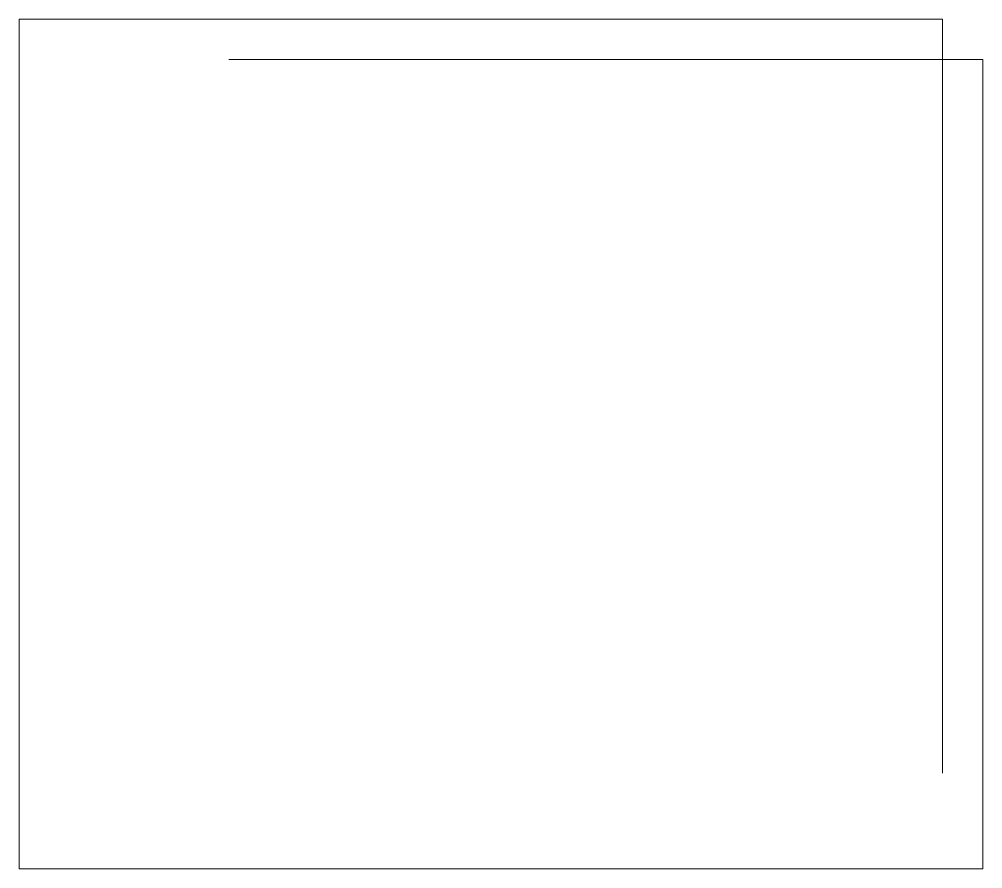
# Model space of a CAD drawing. Header units: metres. Extents: x 0 to 192, y 0 to 169.
import ezdxf

# ---------------------------------------------------------------- set-up
doc = ezdxf.new("R2010")
doc.units = ezdxf.units.M
doc.layers.add('A-DETL-MEDM', color=33, linetype='Continuous', lineweight=18)

# ---------------------------------------------------------------- blocks, each defined once
blk = doc.blocks.new('28 beugels - rond 8-4424731-00_0 Basismaterialen')
at = {"layer": 'A-DETL-MEDM'}
for p, q in [((0, 169), (183.66, 169)), ((0, 0), (0, 169)), ((183.66, 169), (183.66, 19)), ((41.66, 161), (191.66, 161)), ((191.66, 161), (191.66, 0)), ((191.66, 0), (0, 0))]:
    blk.add_line(p, q, dxfattribs=at)

msp = doc.modelspace()

# ---------------------------------------------------------------- block references
msp.add_blockref('28 beugels - rond 8-4424731-00_0 Basismaterialen', (0, 0))

doc.saveas('drawing.dxf')
